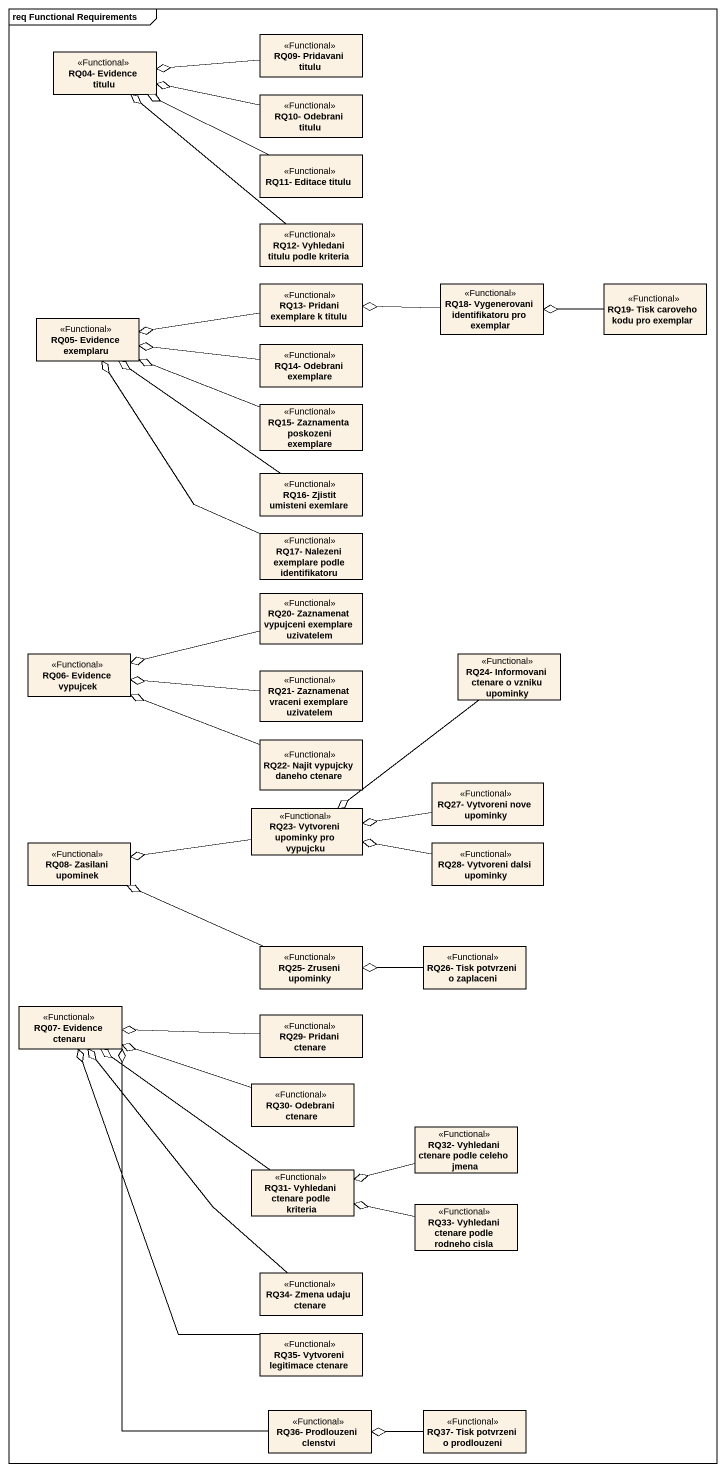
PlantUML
@startuml
mainframe req Functional Requirements
hide circle
hide empty members
class "RQ09- Pridavani titulu" as RQ09_Pridavani_titulu <<Functional>>
class "RQ04- Evidence titulu" as RQ04_Evidence_titulu <<Functional>>
class "RQ10- Odebrani titulu" as RQ10_Odebrani_titulu <<Functional>>
class "RQ11- Editace titulu" as RQ11_Editace_titulu <<Functional>>
class "RQ12- Vyhledani titulu podle kriteria" as RQ12_Vyhledani_titulu_podle <<Functional>>
class "RQ13- Pridani exemplare k titulu" as RQ13_Pridani_exemplare_k <<Functional>>
class "RQ18- Vygenerovani identifikatoru pro exemplar" as RQ18_Vygenerovani <<Functional>>
class "RQ19- Tisk caroveho kodu pro exemplar" as RQ19_Tisk_caroveho_kodu_pro <<Functional>>
class "RQ05- Evidence exemplaru" as RQ05_Evidence_exemplaru <<Functional>>
class "RQ14- Odebrani exemplare" as RQ14_Odebrani_exemplare <<Functional>>
class "RQ15- Zaznamenta poskozeni exemplare" as RQ15_Zaznamenta_poskozeni <<Functional>>
class "RQ16- Zjistit umisteni exemlare" as RQ16_Zjistit_umisteni <<Functional>>
class "RQ17- Nalezeni exemplare podle identifikatoru" as RQ17_Nalezeni_exemplare <<Functional>>
class "RQ20- Zaznamenat vypujceni exemplare uzivatelem" as RQ20_Zaznamenat_vypujceni <<Functional>>
class "RQ06- Evidence vypujcek" as RQ06_Evidence_vypujcek <<Functional>>
class "RQ24- Informovani ctenare o vzniku upominky" as RQ24_Informovani_ctenare_o <<Functional>>
class "RQ21- Zaznamenat vraceni exemplare uzivatelem" as RQ21_Zaznamenat_vraceni <<Functional>>
class "RQ22- Najit vypujcky daneho ctenare" as RQ22_Najit_vypujcky_daneho <<Functional>>
class "RQ23- Vytvoreni upominky pro vypujcku" as RQ23_Vytvoreni_upominky_pro <<Functional>>
class "RQ27- Vytvoreni nove upominky" as RQ27_Vytvoreni_nove_upominky <<Functional>>
class "RQ08- Zasilani upominek" as RQ08_Zasilani_upominek <<Functional>>
class "RQ28- Vytvoreni dalsi upominky" as RQ28_Vytvoreni_dalsi <<Functional>>
class "RQ25- Zruseni upominky" as RQ25_Zruseni_upominky <<Functional>>
class "RQ26- Tisk potvrzeni o zaplaceni" as RQ26_Tisk_potvrzeni_o <<Functional>>
class "RQ07- Evidence ctenaru" as RQ07_Evidence_ctenaru <<Functional>>
class "RQ29- Pridani ctenare" as RQ29_Pridani_ctenare <<Functional>>
class "RQ30- Odebrani ctenare" as RQ30_Odebrani_ctenare <<Functional>>
class "RQ32- Vyhledani ctenare podle celeho jmena" as RQ32_Vyhledani_ctenare <<Functional>>
class "RQ31- Vyhledani ctenare podle kriteria" as RQ31_Vyhledani_ctenare <<Functional>>
class "RQ33- Vyhledani ctenare podle rodneho cisla" as RQ33_Vyhledani_ctenare <<Functional>>
class "RQ34- Zmena udaju ctenare" as RQ34_Zmena_udaju_ctenare <<Functional>>
class "RQ35- Vytvoreni legitimace ctenare" as RQ35_Vytvoreni_legitimace <<Functional>>
class "RQ36- Prodlouzeni clenstvi" as RQ36_Prodlouzeni_clenstvi <<Functional>>
class "RQ37- Tisk potvrzeni o prodlouzeni" as RQ37_Tisk_potvrzeni_o <<Functional>>
RQ09_Pridavani_titulu -left-o RQ04_Evidence_titulu
RQ10_Odebrani_titulu -left-o RQ04_Evidence_titulu
RQ11_Editace_titulu -left-o RQ04_Evidence_titulu
RQ12_Vyhledani_titulu_podle -up-o RQ04_Evidence_titulu
RQ13_Pridani_exemplare_k -left-o RQ05_Evidence_exemplaru
RQ18_Vygenerovani -left-o RQ13_Pridani_exemplare_k
RQ19_Tisk_caroveho_kodu_pro -left-o RQ18_Vygenerovani
RQ14_Odebrani_exemplare -left-o RQ05_Evidence_exemplaru
RQ15_Zaznamenta_poskozeni -left-o RQ05_Evidence_exemplaru
RQ16_Zjistit_umisteni -up-o RQ05_Evidence_exemplaru
RQ17_Nalezeni_exemplare -up-o RQ05_Evidence_exemplaru
RQ20_Zaznamenat_vypujceni -left-o RQ06_Evidence_vypujcek
RQ24_Informovani_ctenare_o --o RQ23_Vytvoreni_upominky_pro
RQ21_Zaznamenat_vraceni -left-o RQ06_Evidence_vypujcek
RQ22_Najit_vypujcky_daneho -left-o RQ06_Evidence_vypujcek
RQ23_Vytvoreni_upominky_pro -left-o RQ08_Zasilani_upominek
RQ27_Vytvoreni_nove_upominky -left-o RQ23_Vytvoreni_upominky_pro
RQ28_Vytvoreni_dalsi -left-o RQ23_Vytvoreni_upominky_pro
RQ25_Zruseni_upominky -left-o RQ08_Zasilani_upominek
RQ26_Tisk_potvrzeni_o -left-o RQ25_Zruseni_upominky
RQ29_Pridani_ctenare -left-o RQ07_Evidence_ctenaru
RQ30_Odebrani_ctenare -left-o RQ07_Evidence_ctenaru
RQ32_Vyhledani_ctenare -left-o RQ31_Vyhledani_ctenare
RQ31_Vyhledani_ctenare -up-o RQ07_Evidence_ctenaru
RQ33_Vyhledani_ctenare -left-o RQ31_Vyhledani_ctenare
RQ34_Zmena_udaju_ctenare -up-o RQ07_Evidence_ctenaru
RQ35_Vytvoreni_legitimace -up-o RQ07_Evidence_ctenaru
RQ36_Prodlouzeni_clenstvi -up-o RQ07_Evidence_ctenaru
RQ37_Tisk_potvrzeni_o -left-o RQ36_Prodlouzeni_clenstvi
@enduml
